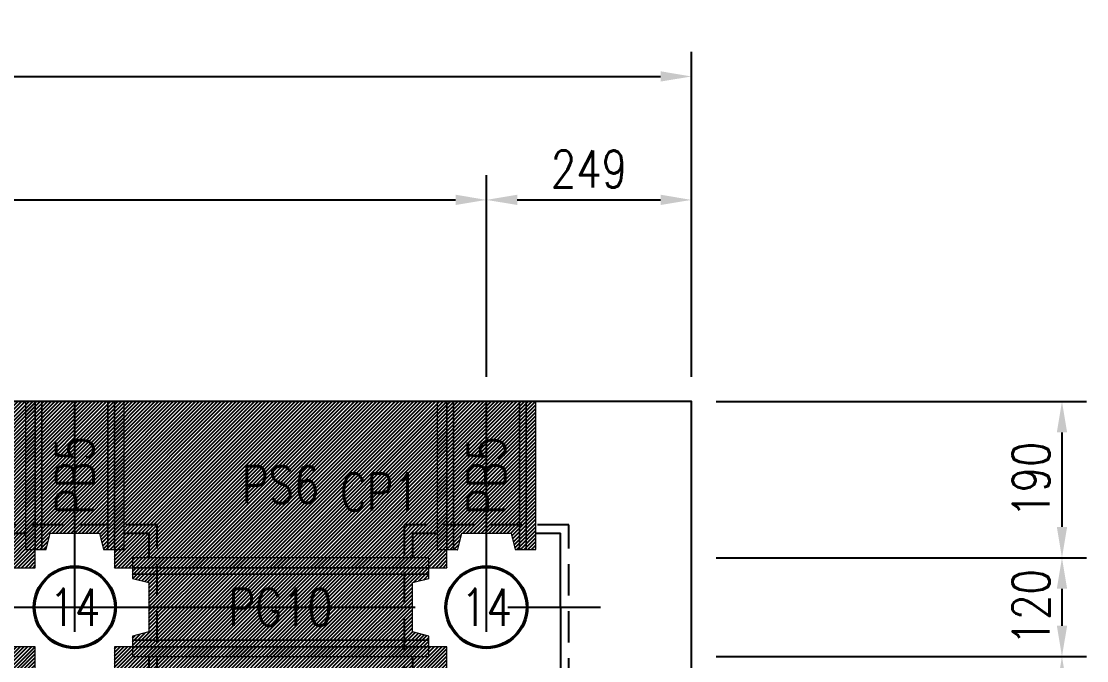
# Model space of a CAD drawing. Extents: x -4754 to 9942, y -40154 to 3841.
# Drawn here: x 3526 to 4820, y -17300 to -16523 of the extents above; entities that cross this region are included whole.
import ezdxf
from ezdxf.enums import TextEntityAlignment as Align

# ---------------------------------------------------------------- set-up
doc = ezdxf.new("R2010")
doc.units = 0
doc.header["$LTSCALE"] = 3
doc.linetypes.add('CENTER', pattern=[2, 1.25, -0.25, 0.25, -0.25])
doc.linetypes.add('DASHED', pattern=[19.05, 12.7, -6.35])
doc.layers.get('0').update_dxf_attribs({"linetype": 'CONTINUOUS'})
doc.layers.add('HB_0', color=7, linetype='CONTINUOUS', transparency=0.5)
doc.layers.add('預鑄版_HATCH', color=253, linetype='CONTINUOUS', transparency=0.1)
for name, color, linetype in [('HB_DIM', 1, 'CONTINUOUS'), ('基椿', 1, 'CONTINUOUS'), ('底圖', 7, 'CONTINUOUS'), ('預鑄梁', 7, 'CONTINUOUS'), ('預鑄梁_HATCH', 253, 'CONTINUOUS'), ('預鑄梁_TXT', 2, 'CONTINUOUS'), ('預鑄梁_外緣', 7, 'CONTINUOUS'), ('預鑄樁帽', 6, 'CONTINUOUS'), ('預鑄樁帽_TXT', 2, 'CONTINUOUS'), ('預鑄版', 7, 'CONTINUOUS'), ('預鑄版_TXT', 2, 'CONTINUOUS')]:
    doc.layers.add(name, color=color, linetype=linetype)
doc.styles.get("Standard").update_dxf_attribs({"font": 'ROMANS.shx', "width": 0.8, "bigfont": 'chineset.shx'})
doc.dimstyles.new('150cm', dxfattribs={"dimscale": 15, "dimtxt": 3, "dimasz": 2.5, "dimexe": 2, "dimexo": 2, "dimgap": 1, "dimtad": 1, "dimdsep": 46, "dimtxsty": 'Standard', "dimcen": 0, "dimclrt": 2, "dimadec": 0, "dimazin": 0, "dimtfac": 1, "dimtix": 1, "dimtmove": 2, "dimatfit": 3, "dimfxl": 1, "dimtolj": 1, "dimtzin": 0, "dimarcsym": 0})

# ---------------------------------------------------------------- blocks, each defined once
blk = doc.blocks.new('*D63')
at = {"layer": 'HB_DIM', "color": 0, "lineweight": -2}
for p, q in [((-158.2, -16954.7), (-158.2, -16559.7)), ((4339.8, -16954.7), (4339.8, -16559.7)), ((-120.7, -16589.7), (4302.3, -16589.7))]:
    blk.add_line(p, q, dxfattribs=at)
at = {"layer": 'HB_DIM', "color": 0}
for points in [[(-120.7, -16583.4), (-120.7, -16595.9), (-158.2, -16589.7)], [(4302.3, -16595.9), (4302.3, -16583.4), (4339.8, -16589.7)]]:
    blk.add_solid(points, dxfattribs=at)
at = {"layer": 'HB_DIM', "color": 2, "linetype": 'Continuous', "insert": (2090.8, -16552.2), "char_height": 45, "attachment_point": 5}
blk.add_mtext('\\A1;4498', dxfattribs=at)
blk = doc.blocks.new('*D66')
at = {"layer": 'HB_DIM', "color": 0, "lineweight": -2}
for p, q in [((90.8, -16954.7), (90.8, -16709.7)), ((4090.8, -16954.7), (4090.8, -16709.7)), ((128.3, -16739.7), (4053.3, -16739.7))]:
    blk.add_line(p, q, dxfattribs=at)
at = {"layer": 'HB_DIM', "color": 0}
for points in [[(128.3, -16733.4), (128.3, -16745.9), (90.8, -16739.7)], [(4053.3, -16745.9), (4053.3, -16733.4), (4090.8, -16739.7)]]:
    blk.add_solid(points, dxfattribs=at)
at = {"layer": 'HB_DIM', "color": 2, "linetype": 'Continuous', "insert": (2090.8, -16702.2), "char_height": 45, "attachment_point": 5}
blk.add_mtext('\\A1;8@500=4000', dxfattribs=at)
blk = doc.blocks.new('*D67')
at = {"layer": 'HB_DIM', "color": 0, "lineweight": -2}
for p, q in [((4090.8, -16954.7), (4090.8, -16709.7)), ((4339.8, -16954.7), (4339.8, -16709.7)), ((4128.3, -16739.7), (4302.3, -16739.7))]:
    blk.add_line(p, q, dxfattribs=at)
at = {"layer": 'HB_DIM', "color": 0}
for points in [[(4128.3, -16733.4), (4128.3, -16745.9), (4090.8, -16739.7)], [(4302.3, -16745.9), (4302.3, -16733.4), (4339.8, -16739.7)]]:
    blk.add_solid(points, dxfattribs=at)
at = {"layer": 'HB_DIM', "color": 2, "linetype": 'Continuous', "insert": (4215.3, -16702.2), "char_height": 45, "attachment_point": 5}
blk.add_mtext('\\A1;249', dxfattribs=at)
blk = doc.blocks.new('*D87')
at = {"layer": 'HB_DIM', "color": 0, "lineweight": -2}
for p, q in [((4369.8, -16984.7), (4819.8, -16984.7)), ((4789.8, -17022.2), (4789.8, -17137.2)), ((4369.8, -17174.7), (4819.8, -17174.7))]:
    blk.add_line(p, q, dxfattribs=at)
at = {"layer": 'HB_DIM', "color": 0}
for points in [[(4796.1, -17022.2), (4783.6, -17022.2), (4789.8, -16984.7)], [(4783.6, -17137.2), (4796.1, -17137.2), (4789.8, -17174.7)]]:
    blk.add_solid(points, dxfattribs=at)
at = {"layer": 'HB_DIM', "color": 2, "linetype": 'Continuous', "insert": (4752.3, -17079.7), "char_height": 45, "attachment_point": 5, "rotation": 90}
blk.add_mtext('\\A1;190', dxfattribs=at)
blk = doc.blocks.new('*D88')
at = {"layer": 'HB_DIM', "color": 0, "lineweight": -2}
for p, q in [((4369.8, -17174.7), (4819.8, -17174.7)), ((4789.8, -17212.2), (4789.8, -17257.2)), ((4369.8, -17294.7), (4819.8, -17294.7))]:
    blk.add_line(p, q, dxfattribs=at)
at = {"layer": 'HB_DIM', "color": 0}
for points in [[(4796.1, -17212.2), (4783.6, -17212.2), (4789.8, -17174.7)], [(4783.6, -17257.2), (4796.1, -17257.2), (4789.8, -17294.7)]]:
    blk.add_solid(points, dxfattribs=at)
at = {"layer": 'HB_DIM', "color": 2, "linetype": 'Continuous', "insert": (4752.3, -17234.7), "char_height": 45, "attachment_point": 5, "rotation": 90}
blk.add_mtext('\\A1;120', dxfattribs=at)
blk = doc.blocks.new('*D89')
at = {"layer": 'HB_DIM', "color": 0, "lineweight": -2}
for p, q in [((4369.8, -17294.7), (4819.8, -17294.7)), ((4789.8, -17332.2), (4789.8, -17787.2)), ((4369.8, -17824.7), (4819.8, -17824.7))]:
    blk.add_line(p, q, dxfattribs=at)
at = {"layer": 'HB_DIM', "color": 0}
for points in [[(4796.1, -17332.2), (4783.6, -17332.2), (4789.8, -17294.7)], [(4783.6, -17787.2), (4796.1, -17787.2), (4789.8, -17824.7)]]:
    blk.add_solid(points, dxfattribs=at)
at = {"layer": 'HB_DIM', "color": 2, "linetype": 'Continuous', "insert": (4752.3, -17559.7), "char_height": 45, "attachment_point": 5, "rotation": 90}
blk.add_mtext('\\A1;530', dxfattribs=at)
blk = doc.blocks.new('pile')
at = {"layer": 'HB_0', "linetype": 'Continuous'}
for radius in [50, 48.4]:
    blk.add_circle((0, 0), radius, dxfattribs=at)
at = {"color": 2, "width": 0.8}
blk.add_attdef('A', text='', height=45, dxfattribs=at).set_placement((0, 0), align=Align.MIDDLE_CENTER)

msp = doc.modelspace()

# ---------------------------------------------------------------- hatches: boundary and pattern name
at = {"layer": '預鑄梁_HATCH', "linetype": 'Continuous'}
h = msp.add_hatch(dxfattribs=at)
h.set_pattern_fill('ANSI31', color=256, style=0)
h.paths.add_polyline_path([(3530.844, -17164.682), (3542.844, -17164.682), (3550.844, -17164.682), (3555.844, -17164.682), (3560.844, -17144.682), (3620.844, -17144.682), (3625.844, -17164.682), (3630.844, -17164.682), (3638.844, -17164.682), (3650.844, -17164.682), (3650.844, -17164.682), (3650.844, -16984.682), (3650.844, -16984.682), (3530.844, -16984.682), (3530.844, -16984.682)], flags=17)
h = msp.add_hatch(dxfattribs=at)
h.set_pattern_fill('ANSI31', color=256, style=0)
h.paths.add_polyline_path([(4030.844, -17164.682), (4042.844, -17164.682), (4050.844, -17164.682), (4055.844, -17164.682), (4060.844, -17144.682), (4120.844, -17144.682), (4125.844, -17164.682), (4130.844, -17164.682), (4138.844, -17164.682), (4150.844, -17164.682), (4150.844, -17164.682), (4150.844, -16984.682), (4150.844, -16984.682), (4030.844, -16984.682), (4030.844, -16984.682)], flags=17)
h = msp.add_hatch(dxfattribs=at)
h.set_pattern_fill('ANSI31', color=256, style=0)
h.paths.add_polyline_path([(3660.844, -17294.682), (4020.844, -17294.682), (4020.844, -17294.682), (4020.844, -17282.682), (4020.844, -17274.682), (4020.844, -17269.682), (4000.844, -17264.682), (4000.844, -17204.682), (4020.844, -17199.682), (4020.844, -17194.682), (4020.844, -17186.682), (4020.844, -17174.682), (4020.844, -17174.682), (3660.844, -17174.682), (3660.844, -17174.682), (3660.844, -17186.682), (3660.844, -17194.682), (3660.844, -17199.682), (3680.844, -17204.682), (3680.844, -17264.682), (3660.844, -17269.682), (3660.844, -17274.682), (3660.844, -17282.682)], flags=17)
at = {"layer": '預鑄版_HATCH', "linetype": 'Continuous'}
h = msp.add_hatch(dxfattribs=at)
h.set_pattern_fill('ANSI31', color=256, style=0)
h.paths.add_polyline_path([(3138.844, -17186.682), (3542.844, -17186.682), (3542.844, -16984.682), (3138.844, -16984.682)], flags=17)
h = msp.add_hatch(dxfattribs=at)
h.set_pattern_fill('ANSI31', color=256, style=0)
h.paths.add_polyline_path([(3638.844, -17186.682), (4042.844, -17186.682), (4042.844, -16984.682), (3638.844, -16984.682)], flags=17)
h = msp.add_hatch(dxfattribs=at)
h.set_pattern_fill('ANSI31', color=256, style=0)
h.paths.add_polyline_path([(3138.844, -17836.682), (3542.844, -17836.682), (3542.844, -17282.682), (3138.844, -17282.682)], flags=17)
h = msp.add_hatch(dxfattribs=at)
h.set_pattern_fill('ANSI31', color=256, style=0)
h.paths.add_polyline_path([(3638.844, -17836.682), (4042.844, -17836.682), (4042.844, -17282.682), (3638.844, -17282.682)], flags=17)

# ---------------------------------------------------------------- linework, layer by layer
at = {"layer": '底圖', "color": 4, "linetype": 'Continuous'}
msp.add_lwpolyline([(-158.156, -19964.682), (4339.844, -19964.682), (4339.844, -16984.682), (-158.156, -16984.682), (-158.156, -19964.682)], dxfattribs=at)
at = {"layer": '底圖', "color": 252, "linetype": 'CENTER', "ltscale": 150}
for points in [[(3590.844, -19964.682), (3590.844, -16984.682)], [(4090.844, -19964.682), (4090.844, -16984.682)], [(-158.156, -17234.682), (4339.844, -17234.682)]]:
    msp.add_lwpolyline(points, dxfattribs=at)
at = {"layer": '預鑄梁', "lineweight": 5}
for p, q in [((3542.844, -16984.682, 105), (3530.844, -16984.682, 105)), ((3530.844, -16984.682, 105), (3530.844, -17144.682, 105)), ((3550.844, -16984.682, 89), (3542.844, -16984.682, 105)), ((3542.844, -16984.682, 105), (3542.844, -17144.682, 105)), ((3542.844, -17144.682, 105), (3542.844, -16984.682, 105)), ((3550.844, -17144.682, 89), (3550.844, -16984.682, 89)), ((3630.844, -16984.682, 89), (3550.844, -16984.682, 89)), ((3550.844, -16984.682, 89), (3550.844, -17144.682, 89)), ((3638.844, -16984.682, 105), (3630.844, -16984.682, 89)), ((3630.844, -16984.682, 89), (3630.844, -17144.682, 89)), ((3630.844, -17144.682, 89), (3630.844, -16984.682, 89)), ((3650.844, -16984.682, 105), (3638.844, -16984.682, 105)), ((3638.844, -16984.682, 105), (3638.844, -17144.682, 105)), ((3638.844, -17144.682, 105), (3638.844, -16984.682, 105)), ((3650.844, -17144.682, 105), (3650.844, -16984.682, 105)), ((4042.844, -16984.682, 105), (4030.844, -16984.682, 105)), ((4030.844, -16984.682, 105), (4030.844, -17144.682, 105)), ((4050.844, -16984.682, 89), (4042.844, -16984.682, 105)), ((4042.844, -16984.682, 105), (4042.844, -17144.682, 105)), ((4042.844, -17144.682, 105), (4042.844, -16984.682, 105)), ((4050.844, -17144.682, 89), (4050.844, -16984.682, 89)), ((4130.844, -16984.682, 89), (4050.844, -16984.682, 89)), ((4050.844, -16984.682, 89), (4050.844, -17144.682, 89)), ((4138.844, -16984.682, 105), (4130.844, -16984.682, 89)), ((4130.844, -16984.682, 89), (4130.844, -17144.682, 89)), ((4130.844, -17144.682, 89), (4130.844, -16984.682, 89)), ((4150.844, -16984.682, 105), (4138.844, -16984.682, 105)), ((4138.844, -16984.682, 105), (4138.844, -17144.682, 105)), ((4138.844, -17144.682, 105), (4138.844, -16984.682, 105)), ((4150.844, -17144.682, 105), (4150.844, -16984.682, 105)), ((3530.844, -17144.682, 105), (3530.844, -17164.682, 105)), ((3542.844, -17144.682, 105), (3542.844, -17164.682, 105)), ((3542.844, -17164.682, 105), (3542.844, -17144.682, 105)), ((3550.844, -17144.682, 89), (3550.844, -17164.682, 89)), ((3550.844, -17164.682, 89), (3550.844, -17144.682, 89)), ((3555.844, -17164.682, 89), (3560.844, -17144.682, 89)), ((3560.844, -17144.682, 89), (3620.844, -17144.682, 89)), ((3620.844, -17144.682, 89), (3625.844, -17164.682, 89)), ((3630.844, -17164.682, 89), (3630.844, -17144.682, 89)), ((3630.844, -17144.682, 89), (3630.844, -17164.682, 89)), ((3638.844, -17164.682, 105), (3638.844, -17144.682, 105)), ((3638.844, -17144.682, 105), (3638.844, -17164.682, 105)), ((3650.844, -17164.682, 105), (3650.844, -17144.682, 105)), ((4030.844, -17144.682, 105), (4030.844, -17164.682, 105)), ((4042.844, -17144.682, 105), (4042.844, -17164.682, 105)), ((4042.844, -17164.682, 105), (4042.844, -17144.682, 105)), ((4050.844, -17144.682, 89), (4050.844, -17164.682, 89)), ((4050.844, -17164.682, 89), (4050.844, -17144.682, 89)), ((4055.844, -17164.682, 89), (4060.844, -17144.682, 89)), ((4060.844, -17144.682, 89), (4120.844, -17144.682, 89)), ((4120.844, -17144.682, 89), (4125.844, -17164.682, 89)), ((4130.844, -17164.682, 89), (4130.844, -17144.682, 89)), ((4130.844, -17144.682, 89), (4130.844, -17164.682, 89)), ((4138.844, -17164.682, 105), (4138.844, -17144.682, 105)), ((4138.844, -17144.682, 105), (4138.844, -17164.682, 105)), ((4150.844, -17164.682, 105), (4150.844, -17144.682, 105)), ((3530.844, -17164.682, 105), (3542.844, -17164.682, 105)), ((3542.844, -17164.682, 105), (3550.844, -17164.682, 89)), ((3550.844, -17164.682, 89), (3555.844, -17164.682, 89)), ((3625.844, -17164.682, 89), (3630.844, -17164.682, 89)), ((3630.844, -17164.682, 89), (3638.844, -17164.682, 105)), ((3638.844, -17164.682, 105), (3650.844, -17164.682, 105)), ((4030.844, -17164.682, 105), (4042.844, -17164.682, 105)), ((4042.844, -17164.682, 105), (4050.844, -17164.682, 89)), ((4050.844, -17164.682, 89), (4055.844, -17164.682, 89)), ((4125.844, -17164.682, 89), (4130.844, -17164.682, 89)), ((4130.844, -17164.682, 89), (4138.844, -17164.682, 105)), ((4138.844, -17164.682, 105), (4150.844, -17164.682, 105)), ((3680.844, -17174.682, 105), (3660.844, -17174.682, 105)), ((3660.844, -17174.682, 105), (3660.844, -17186.682, 105)), ((4000.844, -17174.682, 105), (3680.844, -17174.682, 105)), ((4020.844, -17174.682, 105), (4000.844, -17174.682, 105)), ((4020.844, -17186.682, 105), (4020.844, -17174.682, 105)), ((3680.844, -17186.682, 105), (3660.844, -17186.682, 105)), ((3660.844, -17186.682, 105), (3660.844, -17194.682, 90)), ((3660.844, -17186.682, 105), (3680.844, -17186.682, 105)), ((3680.844, -17194.682, 90), (3660.844, -17194.682, 90)), ((3660.844, -17194.682, 90), (3660.844, -17199.682, 90)), ((3660.844, -17194.682, 90), (3680.844, -17194.682, 90)), ((4000.844, -17186.682, 105), (3680.844, -17186.682, 105)), ((3680.844, -17186.682, 105), (4000.844, -17186.682, 105)), ((3680.844, -17194.682, 90), (4000.844, -17194.682, 90)), ((4000.844, -17194.682, 90), (3680.844, -17194.682, 90)), ((4020.844, -17186.682, 105), (4000.844, -17186.682, 105)), ((4000.844, -17186.682, 105), (4020.844, -17186.682, 105)), ((4020.844, -17194.682, 90), (4000.844, -17194.682, 90)), ((4000.844, -17194.682, 90), (4020.844, -17194.682, 90)), ((4020.844, -17194.682, 90), (4020.844, -17186.682, 105)), ((4020.844, -17199.682, 90), (4020.844, -17194.682, 90)), ((3660.844, -17199.682, 90), (3680.844, -17204.682, 90)), ((3680.844, -17204.682, 90), (3680.844, -17264.682, 90)), ((4000.844, -17204.682, 90), (4020.844, -17199.682, 90)), ((4000.844, -17264.682, 90), (4000.844, -17204.682, 90)), ((3680.844, -17264.682, 90), (3660.844, -17269.682, 90)), ((3660.844, -17269.682, 90), (3660.844, -17274.682, 90)), ((3660.844, -17274.682, 90), (3680.844, -17274.682, 90)), ((3680.844, -17274.682, 90), (3660.844, -17274.682, 90)), ((3660.844, -17274.682, 90), (3660.844, -17282.682, 106)), ((4000.844, -17274.682, 90), (3680.844, -17274.682, 90)), ((3680.844, -17274.682, 90), (4000.844, -17274.682, 90)), ((4020.844, -17269.682, 90), (4000.844, -17264.682, 90)), ((4000.844, -17274.682, 90), (4020.844, -17274.682, 90)), ((4020.844, -17274.682, 90), (4000.844, -17274.682, 90)), ((4020.844, -17274.682, 90), (4020.844, -17269.682, 90)), ((4020.844, -17282.682, 106), (4020.844, -17274.682, 90)), ((3660.844, -17282.682, 106), (3680.844, -17282.682, 106)), ((3680.844, -17282.682, 106), (3660.844, -17282.682, 106)), ((3660.844, -17282.682, 106), (3660.844, -17294.682, 106)), ((4000.844, -17282.682, 106), (3680.844, -17282.682, 106)), ((3680.844, -17282.682, 106), (4000.844, -17282.682, 106)), ((4000.844, -17282.682, 106), (4020.844, -17282.682, 106)), ((4020.844, -17282.682, 106), (4000.844, -17282.682, 106)), ((4020.844, -17294.682, 106), (4020.844, -17282.682, 106)), ((3660.844, -17294.682, 106), (3680.844, -17294.682, 106)), ((3680.844, -17294.682, 106), (4000.844, -17294.682, 106)), ((4000.844, -17294.682, 106), (4020.844, -17294.682, 106))]:
    msp.add_line(p, q, dxfattribs=at)
at = {"layer": '預鑄梁', "color": 1, "linetype": 'Continuous'}
for points in [[(3500.844, -17144.682), (3530.844, -17144.682)], [(3650.844, -17144.682), (3680.844, -17144.682)], [(3680.844, -17144.682), (3680.844, -17174.682)], [(4000.844, -17144.682), (4000.844, -17174.682)], [(4000.844, -17144.682), (4030.844, -17144.682)], [(4150.844, -17144.682), (4180.844, -17144.682)], [(4180.844, -17234.682), (4180.844, -17144.682)], [(4180.844, -17234.682), (4180.844, -17324.682)], [(3680.844, -17294.682), (3680.844, -17324.682)], [(4000.844, -17294.682), (4000.844, -17324.682)]]:
    msp.add_lwpolyline(points, dxfattribs=at)
at = {"layer": '預鑄梁_外緣', "lineweight": 5}
for p, q in [((3542.844, -16984.682, 105), (3530.844, -16984.682, 105)), ((3530.844, -16984.682, 105), (3530.844, -17144.682, 105)), ((3550.844, -16984.682, 89), (3542.844, -16984.682, 105)), ((3630.844, -16984.682, 89), (3550.844, -16984.682, 89)), ((3638.844, -16984.682, 105), (3630.844, -16984.682, 89)), ((3650.844, -16984.682, 105), (3638.844, -16984.682, 105)), ((3650.844, -17144.682, 105), (3650.844, -16984.682, 105)), ((4042.844, -16984.682, 105), (4030.844, -16984.682, 105)), ((4030.844, -16984.682, 105), (4030.844, -17144.682, 105)), ((4050.844, -16984.682, 89), (4042.844, -16984.682, 105)), ((4130.844, -16984.682, 89), (4050.844, -16984.682, 89)), ((4138.844, -16984.682, 105), (4130.844, -16984.682, 89)), ((4150.844, -16984.682, 105), (4138.844, -16984.682, 105)), ((4150.844, -17144.682, 105), (4150.844, -16984.682, 105)), ((3530.844, -17144.682, 105), (3530.844, -17164.682, 105)), ((3555.844, -17164.682, 89), (3560.844, -17144.682, 89)), ((3560.844, -17144.682, 89), (3620.844, -17144.682, 89)), ((3620.844, -17144.682, 89), (3625.844, -17164.682, 89)), ((3650.844, -17164.682, 105), (3650.844, -17144.682, 105)), ((4030.844, -17144.682, 105), (4030.844, -17164.682, 105)), ((4055.844, -17164.682, 89), (4060.844, -17144.682, 89)), ((4060.844, -17144.682, 89), (4120.844, -17144.682, 89)), ((4120.844, -17144.682, 89), (4125.844, -17164.682, 89)), ((4150.844, -17164.682, 105), (4150.844, -17144.682, 105)), ((3530.844, -17164.682, 105), (3542.844, -17164.682, 105)), ((3542.844, -17164.682, 105), (3550.844, -17164.682, 89)), ((3550.844, -17164.682, 89), (3555.844, -17164.682, 89)), ((3625.844, -17164.682, 89), (3630.844, -17164.682, 89)), ((3630.844, -17164.682, 89), (3638.844, -17164.682, 105)), ((3638.844, -17164.682, 105), (3650.844, -17164.682, 105)), ((4030.844, -17164.682, 105), (4042.844, -17164.682, 105)), ((4042.844, -17164.682, 105), (4050.844, -17164.682, 89)), ((4050.844, -17164.682, 89), (4055.844, -17164.682, 89)), ((4125.844, -17164.682, 89), (4130.844, -17164.682, 89)), ((4130.844, -17164.682, 89), (4138.844, -17164.682, 105)), ((4138.844, -17164.682, 105), (4150.844, -17164.682, 105)), ((3680.844, -17174.682, 105), (3660.844, -17174.682, 105)), ((3660.844, -17174.682, 105), (3660.844, -17186.682, 105)), ((4000.844, -17174.682, 105), (3680.844, -17174.682, 105)), ((4020.844, -17174.682, 105), (4000.844, -17174.682, 105)), ((4020.844, -17186.682, 105), (4020.844, -17174.682, 105)), ((3660.844, -17186.682, 105), (3660.844, -17194.682, 90)), ((3660.844, -17194.682, 90), (3660.844, -17199.682, 90)), ((4020.844, -17194.682, 90), (4020.844, -17186.682, 105)), ((4020.844, -17199.682, 90), (4020.844, -17194.682, 90)), ((3660.844, -17199.682, 90), (3680.844, -17204.682, 90)), ((3680.844, -17204.682, 90), (3680.844, -17264.682, 90)), ((4000.844, -17204.682, 90), (4020.844, -17199.682, 90)), ((4000.844, -17264.682, 90), (4000.844, -17204.682, 90)), ((3680.844, -17264.682, 90), (3660.844, -17269.682, 90)), ((3660.844, -17269.682, 90), (3660.844, -17274.682, 90)), ((3660.844, -17274.682, 90), (3660.844, -17282.682, 106)), ((4020.844, -17269.682, 90), (4000.844, -17264.682, 90)), ((4020.844, -17274.682, 90), (4020.844, -17269.682, 90)), ((4020.844, -17282.682, 106), (4020.844, -17274.682, 90)), ((3660.844, -17282.682, 106), (3660.844, -17294.682, 106)), ((4020.844, -17294.682, 106), (4020.844, -17282.682, 106)), ((3660.844, -17294.682, 106), (3680.844, -17294.682, 106)), ((3680.844, -17294.682, 106), (4000.844, -17294.682, 106)), ((4000.844, -17294.682, 106), (4020.844, -17294.682, 106))]:
    msp.add_line(p, q, dxfattribs=at)
at = {"layer": '預鑄樁帽', "linetype": 'DASHED'}
for points in [[(3490.844, -17334.682), (3690.844, -17334.682), (3690.844, -17134.682), (3490.844, -17134.682), (3490.844, -17334.682)], [(3990.844, -17334.682), (4190.844, -17334.682), (4190.844, -17134.682), (3990.844, -17134.682), (3990.844, -17334.682)]]:
    msp.add_lwpolyline(points, dxfattribs=at)
at = {"layer": '預鑄版', "lineweight": 5}
for points in [[(3138.844, -17186.682, 105), (3542.844, -17186.682, 105), (3542.844, -16984.682, 105), (3138.844, -16984.682, 105), (3138.844, -17186.682, 105)], [(3638.844, -17186.682, 105), (4042.844, -17186.682, 105), (4042.844, -16984.682, 105), (3638.844, -16984.682, 105), (3638.844, -17186.682, 105)], [(3138.844, -17836.682, 106), (3542.844, -17836.682, 106), (3542.844, -17282.682, 106), (3138.844, -17282.682, 106), (3138.844, -17836.682, 106)], [(3638.844, -17836.682, 106), (4042.844, -17836.682, 106), (4042.844, -17282.682, 106), (3638.844, -17282.682, 106), (3638.844, -17836.682, 106)]]:
    msp.add_polyline3d(points, dxfattribs=at)

# ---------------------------------------------------------------- block references
at = {"layer": '基椿', "linetype": 'Continuous', "rotation": 360}
for p in [(3590.844, -17234.682), (4090.844, -17234.682)]:
    msp.add_blockref('pile', p, dxfattribs=at).add_auto_attribs({'A': '14'})

# ---------------------------------------------------------------- texts
at = {"layer": '預鑄梁_TXT', "linetype": 'Continuous', "width": 0.8}
for p in [(3590.844, -17074.682, 105), (4090.844, -17074.682, 105)]:
    msp.add_text('PB5', height=45, rotation=90, dxfattribs=at).set_placement(p, align=Align.MIDDLE)
msp.add_text('PG10', height=45, dxfattribs=at).set_placement((3840.844, -17234.682, 106), align=Align.MIDDLE)
at = {"layer": '預鑄樁帽_TXT', "linetype": 'Continuous', "width": 0.8}
msp.add_text('CP1', height=45, dxfattribs=at).set_placement((3960.844, -17094.682), align=Align.MIDDLE)
at = {"layer": '預鑄版_TXT', "linetype": 'Continuous', "width": 0.8}
msp.add_text('PS6', height=45, dxfattribs=at).set_placement((3840.844, -17085.682, 105), align=Align.MIDDLE)

# ---------------------------------------------------------------- dimensions: what is measured, and where the dimension line sits
at = {"layer": 'HB_DIM'}
for base, p1, picture, middle in [((4339.844, -16589.682), (-158.156, -16984.682), '*D63', (2090.844, -16552.182)), ((4339.844, -16739.682), (4090.844, -16984.682), '*D67', (4215.344, -16702.182))]:
    dim = msp.add_linear_dim(base=base, p1=p1, p2=(4339.844, -16984.682), dimstyle='150cm', dxfattribs=at)
    dim.commit()
    dim.dimension.update_dxf_attribs({"geometry": picture, "text_midpoint": middle})
dim = msp.add_linear_dim(base=(4090.844, -16739.682), p1=(90.844, -16984.682), p2=(4090.844, -16984.682), text='8@500=<>', dimstyle='150cm', dxfattribs=at)
dim.commit()
dim.dimension.update_dxf_attribs({"geometry": '*D66', "text_midpoint": (2090.844, -16702.182)})
for base, p1, p2, picture, middle in [((4789.844, -17174.682), (4339.844, -16984.682), (4339.844, -17174.682, 106), '*D87', (4752.344, -17079.682)), ((4789.844, -17294.682), (4339.844, -17174.682, 106), (4339.844, -17294.682, 106), '*D88', (4752.344, -17234.682)), ((4789.844, -17824.682), (4339.844, -17294.682, 106), (4339.844, -17824.682, 110), '*D89', (4752.344, -17559.682))]:
    dim = msp.add_linear_dim(base=base, p1=p1, p2=p2, angle=90, dimstyle='150cm', dxfattribs=at)
    dim.commit()
    dim.dimension.update_dxf_attribs({"geometry": picture, "text_midpoint": middle})

doc.saveas('drawing.dxf')
